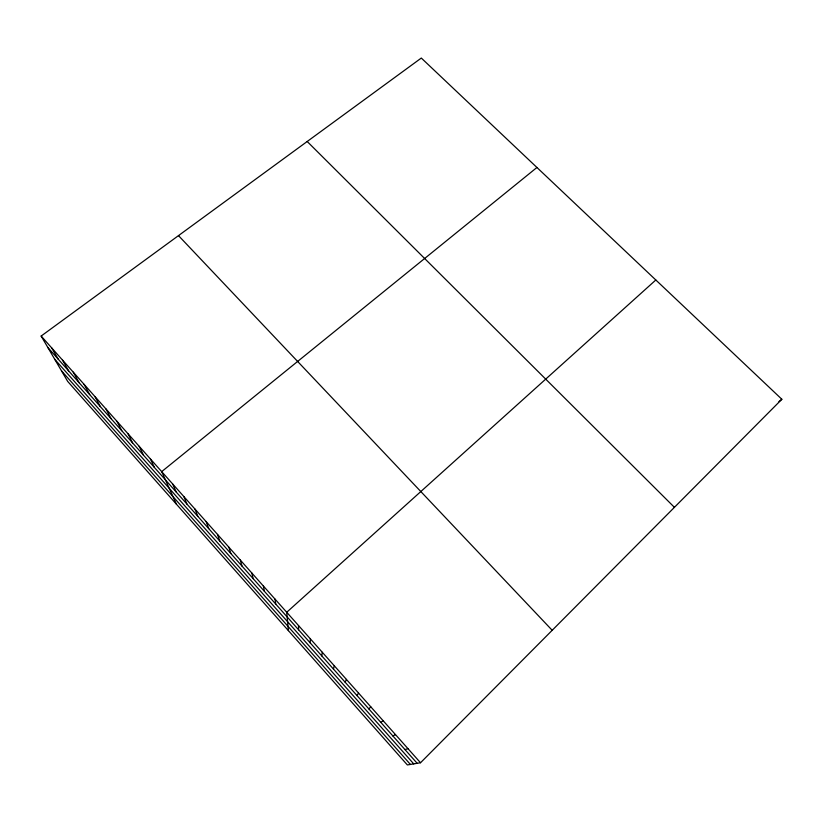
<?xml version="1.0" encoding="UTF-8"?>
<svg xmlns="http://www.w3.org/2000/svg" width="823" height="823" viewBox="0 0 823 823"><rect width="100%" height="100%" fill="white"/><g stroke="black" fill="none" stroke-linecap="round" stroke-linejoin="round"><path stroke-width="1.23" d="M310.148 642.814L310.374 638.874M321.752 655.88L322.307 652.3M333.428 669.027L334.313 665.797M345.176 682.246L346.401 679.397M356.997 695.558L358.561 693.069M368.879 708.942L370.792 706.834M420.512 762.756L781.85 399.268L421.304 58.052L41.15 336.051L67.671 381.399L407.364 764.948L420.512 762.756L41.15 336.051M655.818 279.995L286.723 612.271L288.4 630.624M536.935 167.481L161.689 471.63L176.4 504.16M778.928 401.603L781.85 399.268M380.843 722.409L383.106 720.681M392.88 735.957L395.503 734.62M404.988 749.599L407.971 748.642M307.195 141.494L674.418 507.338M178.488 235.615L552.192 630.295M47.837 347.481L417.179 763.312M54.74 359.291L413.743 763.888M61.478 370.803L410.42 764.444M51.787 348.006L58.217 359.167M62.476 360.042L68.648 370.916M73.237 372.14L79.152 382.736M84.059 384.32L89.717 394.629M94.954 396.563L100.334 406.593M105.91 408.887L111.023 418.619M116.928 421.283L121.773 430.727M128.018 433.762L132.585 442.897M139.169 446.303L143.459 455.14M150.403 458.936L154.405 467.464M172.717 484.037L176.153 491.948M183.817 496.516L186.965 504.118M194.969 509.067L197.829 516.36M206.203 521.7L208.764 528.675M217.498 534.405L219.772 541.061M228.856 547.182L230.831 553.519M240.295 560.041L241.962 566.049M251.797 572.983L253.155 578.651M263.37 585.997L264.42 591.336M275.005 599.093L275.756 604.092M298.512 625.531L298.615 629.832"/></g></svg>
